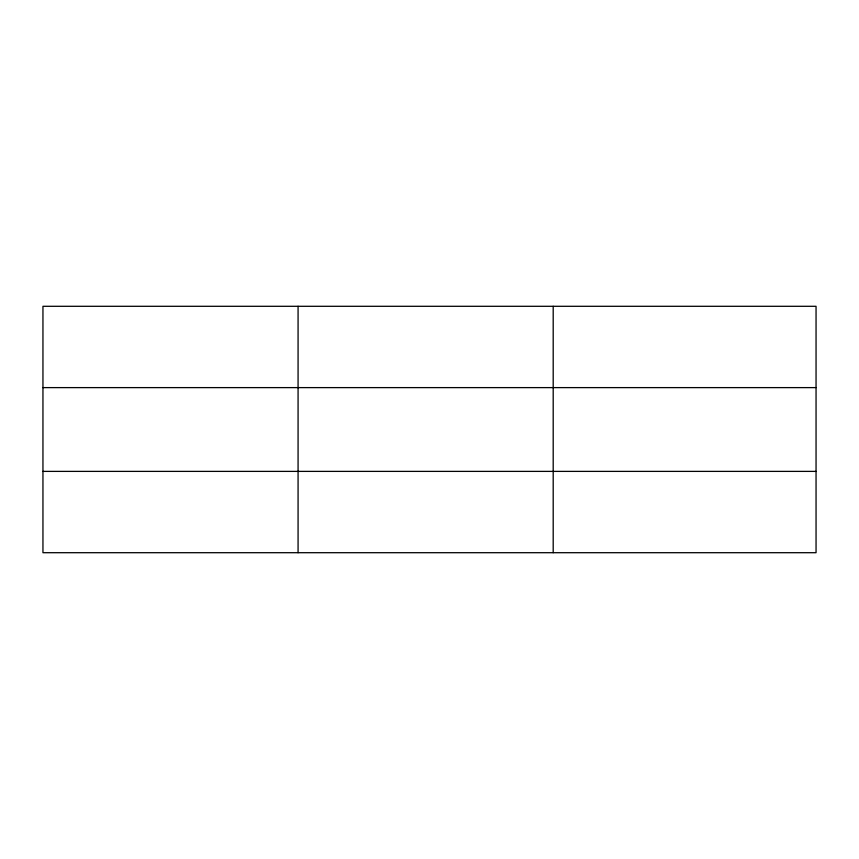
<?xml version="1.0" encoding="UTF-8"?>
<svg xmlns="http://www.w3.org/2000/svg" width="859" height="859" viewBox="0 0 859 859"><rect width="100%" height="100%" fill="white"/><g stroke="black" fill="none" stroke-linecap="round" stroke-linejoin="round"><path stroke-width="1.29" d="M298.073 552.702L298.073 306.298M553.196 552.702L553.196 306.298M816.05 387.613L816.05 306.298L42.95 306.298L42.95 552.702L816.05 552.702L816.05 387.613L42.95 387.613M42.95 471.387L816.05 471.387"/></g></svg>
